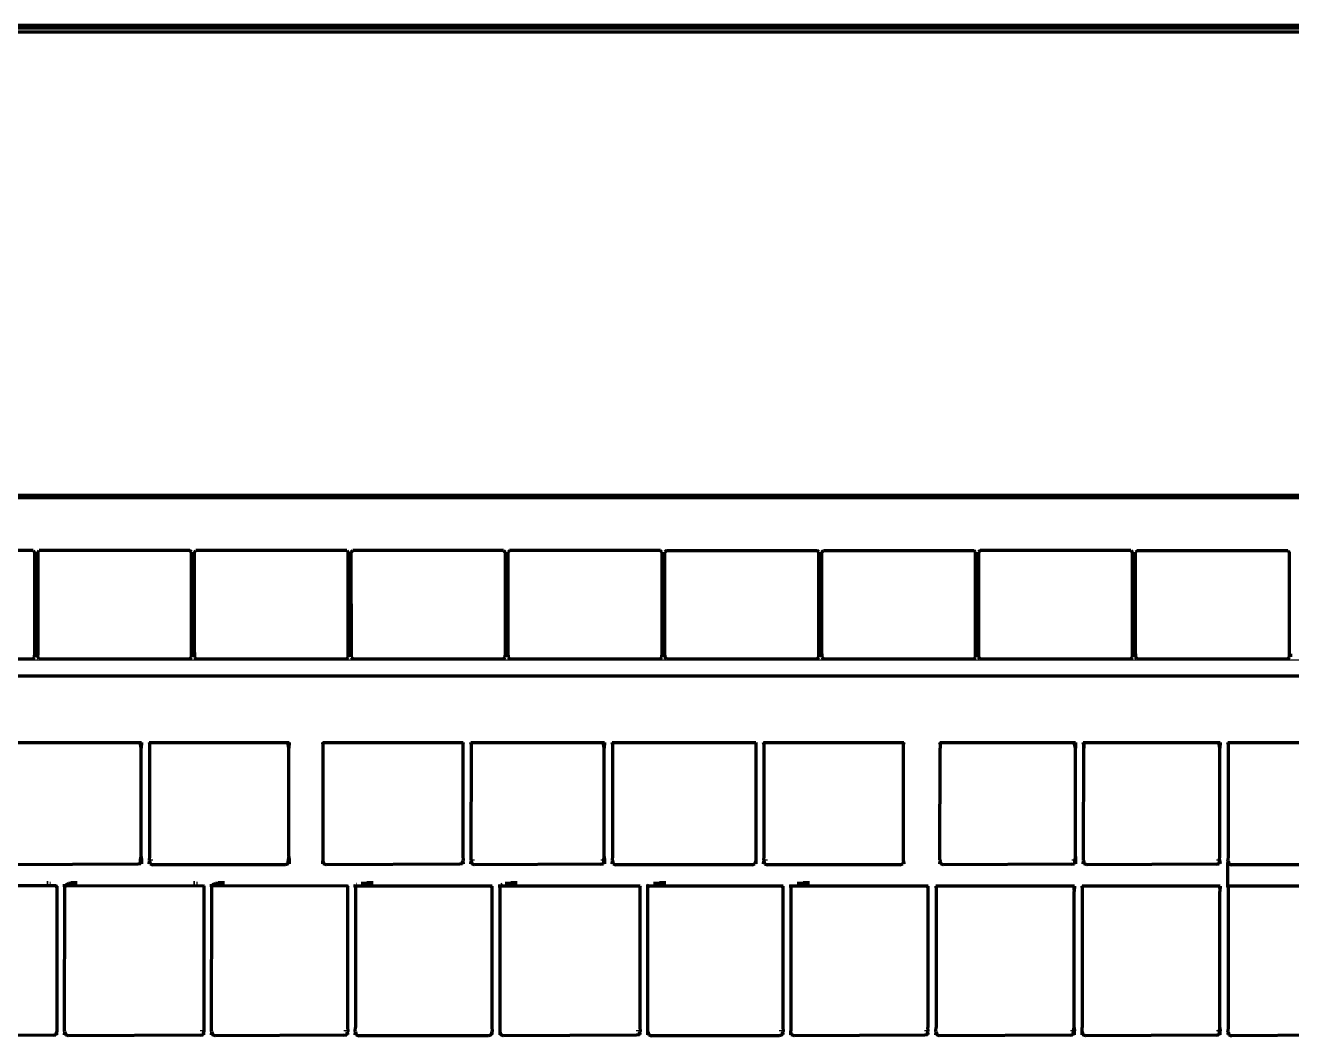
# Model space of a CAD drawing. Header units: millimetres. Extents: x 4307 to 31003, y 2809 to 20009.
# Drawn here: x 11221.8 to 11335.8, y 12698.3 to 12789.3 of the extents above; entities that cross this region are included whole.
import ezdxf

# ---------------------------------------------------------------- set-up
doc = ezdxf.new("R2010")
doc.units = ezdxf.units.MM
doc.layers.add('ProfileEdges', color=7, linetype='Continuous')

msp = doc.modelspace()

# ---------------------------------------------------------------- linework, layer by layer
for p, q in [((11396.47, 12732.13), (11194.7, 12732.13)), ((11194.7, 12730.8), (11396.47, 12730.8)), ((11231.95, 12713.75), (11219.93, 12713.79)), ((11232.21, 12714.13), (11232.29, 12714.13)), ((11232.29, 12713.79), (11232.21, 12713.79)), ((11232.98, 12714.13), (11233.32, 12714.13)), ((11233.06, 12713.79), (11232.98, 12713.79)), ((11245.48, 12713.79), (11233.06, 12713.79)), ((11245.57, 12713.79), (11245.48, 12713.79)), ((11245.49, 12714.13), (11245.57, 12714.13)), ((11248.68, 12713.79), (11248.6, 12713.79)), ((11260.9, 12713.75), (11248.68, 12713.79)), ((11261.16, 12714.13), (11261.24, 12714.13)), ((11261.24, 12713.79), (11261.16, 12713.79)), ((11261.93, 12714.13), (11262.27, 12714.13)), ((11262.01, 12713.79), (11261.93, 12713.79)), ((11273.63, 12713.75), (11262.01, 12713.79)), ((11273.63, 12714.13), (11273.92, 12714.13)), ((11273.97, 12713.79), (11273.89, 12713.79)), ((11273.92, 12714.13), (11273.97, 12714.13)), ((11274.66, 12714.13), (11274.75, 12714.13)), ((11274.75, 12713.79), (11274.66, 12713.79)), ((11287.51, 12713.79), (11274.75, 12713.79)), ((11287.6, 12713.79), (11287.51, 12713.79)), ((11288.28, 12714.13), (11288.63, 12714.13)), ((11288.37, 12713.79), (11288.28, 12713.79)), ((11300.83, 12713.79), (11288.37, 12713.79)), ((11300.91, 12713.79), (11300.83, 12713.79)), ((11304.16, 12714.13), (11304.24, 12714.13)), ((11304.24, 12713.79), (11304.16, 12713.79)), ((11316.04, 12713.75), (11304.24, 12713.79)), ((11316.04, 12714.13), (11316.33, 12714.13)), ((11316.38, 12713.79), (11316.29, 12713.79)), ((11316.33, 12714.13), (11316.38, 12714.13)), ((11317.06, 12714.13), (11317.15, 12714.13)), ((11317.15, 12713.79), (11317.06, 12713.79)), ((11329.05, 12713.75), (11317.15, 12713.79)), ((11329.05, 12714.13), (11329.34, 12714.13)), ((11329.39, 12713.79), (11329.3, 12713.79)), ((11329.34, 12714.13), (11329.39, 12714.13)), ((11330.07, 12714.13), (11330.16, 12714.13)), ((11330.07, 12713.79), (11330.16, 12713.79)), ((11330.16, 12713.79), (11342.06, 12713.79)), ((11224.33, 12698.39), (11224.58, 12698.39)), ((11224.67, 12698.73), (11224.58, 12698.73)), ((11224.58, 12698.39), (11224.67, 12698.39)), ((11225.35, 12698.39), (11225.44, 12698.39)), ((11237.91, 12698.73), (11237.57, 12698.73)), ((11237.57, 12698.39), (11237.83, 12698.39)), ((11237.83, 12698.39), (11237.91, 12698.39)), ((11238.6, 12698.39), (11238.68, 12698.39)), ((11238.68, 12698.39), (11238.94, 12698.39)), ((11250.85, 12698.73), (11250.5, 12698.73)), ((11250.5, 12698.39), (11250.76, 12698.39)), ((11250.76, 12698.39), (11250.85, 12698.39)), ((11251.62, 12698.73), (11251.53, 12698.73)), ((11251.53, 12698.39), (11251.62, 12698.39)), ((11251.62, 12698.39), (11251.87, 12698.39)), ((11263.51, 12698.39), (11263.77, 12698.39)), ((11263.85, 12698.73), (11263.77, 12698.73)), ((11263.77, 12698.39), (11263.85, 12698.39)), ((11264.54, 12698.39), (11264.63, 12698.39)), ((11264.63, 12698.39), (11264.88, 12698.39)), ((11277.18, 12698.73), (11276.83, 12698.73)), ((11276.83, 12698.39), (11277.09, 12698.39)), ((11277.09, 12698.39), (11277.18, 12698.39)), ((11277.95, 12698.73), (11277.86, 12698.73)), ((11277.86, 12698.39), (11277.95, 12698.39)), ((11277.95, 12698.39), (11278.2, 12698.39)), ((11290.04, 12698.73), (11289.7, 12698.73)), ((11289.7, 12698.39), (11289.95, 12698.39)), ((11289.95, 12698.39), (11290.04, 12698.39)), ((11290.81, 12698.73), (11290.73, 12698.73)), ((11290.73, 12698.39), (11290.81, 12698.39)), ((11290.81, 12698.39), (11291.07, 12698.39)), ((11303.11, 12698.73), (11302.77, 12698.73)), ((11302.77, 12698.39), (11303.03, 12698.39)), ((11303.03, 12698.39), (11303.11, 12698.39)), ((11303.89, 12698.73), (11303.8, 12698.73)), ((11303.8, 12698.39), (11303.88, 12698.39)), ((11303.88, 12698.39), (11304.14, 12698.39)), ((11316.2, 12698.73), (11315.93, 12698.73)), ((11315.93, 12698.39), (11316.08, 12698.39)), ((11316.14, 12698.41), (11316.27, 12698.39)), ((11316.27, 12698.73), (11316.2, 12698.73)), ((11316.96, 12698.39), (11317.04, 12698.39)), ((11317.04, 12698.39), (11317.3, 12698.39)), ((11329.32, 12698.73), (11329.05, 12698.73)), ((11329.05, 12698.39), (11329.2, 12698.39)), ((11329.26, 12698.41), (11329.39, 12698.39)), ((11329.39, 12698.73), (11329.32, 12698.73)), ((11330.16, 12698.73), (11330.07, 12698.73)), ((11330.07, 12698.39), (11330.16, 12698.39)), ((11330.16, 12698.39), (11330.42, 12698.39))]:
    msp.add_line(p, q)
at = {"layer": 'ProfileEdges', "lineweight": 211}
for p, q in [((11616.73, 12789.29), (11149.97, 12789.27)), ((11168.41, 12789.05), (11616.71, 12789.05)), ((11635.09, 12788.66), (11150.04, 12788.66)), ((11162.47, 12746.77), (11461.69, 12746.77)), ((11461.52, 12746.95), (11162.64, 12746.95)), ((11222.52, 12741.98), (11208.95, 12741.98)), ((11222.52, 12741.98), (11222.66, 12741.84)), ((11222.66, 12741.84), (11222.66, 12732.57)), ((11222.94, 12741.84), (11223.07, 12741.98)), ((11222.94, 12741.84), (11222.94, 12732.57)), ((11236.64, 12741.98), (11223.07, 12741.98)), ((11236.78, 12741.84), (11236.64, 12741.98)), ((11236.78, 12732.57), (11236.78, 12741.84)), ((11237.06, 12741.84), (11237.19, 12741.98)), ((11237.06, 12732.82), (11237.06, 12741.84)), ((11250.76, 12741.98), (11237.19, 12741.98)), ((11250.76, 12741.98), (11250.9, 12741.84)), ((11250.9, 12732.57), (11250.9, 12741.84)), ((11251.17, 12741.84), (11251.31, 12741.98)), ((11251.18, 12732.57), (11251.17, 12741.84)), ((11264.88, 12741.98), (11251.31, 12741.98)), ((11264.88, 12741.98), (11265.02, 12741.84)), ((11265.02, 12741.84), (11265.02, 12732.57)), ((11265.43, 12741.98), (11265.29, 12741.84)), ((11265.29, 12732.57), (11265.29, 12741.84)), ((11279, 12741.98), (11265.43, 12741.98)), ((11279.14, 12741.84), (11279, 12741.98)), ((11279.14, 12741.84), (11279.14, 12732.57)), ((11279.55, 12741.98), (11279.41, 12741.84)), ((11279.41, 12732.57), (11279.41, 12741.84)), ((11279.55, 12741.98), (11293.12, 12741.98)), ((11293.26, 12741.84), (11293.12, 12741.98)), ((11293.26, 12732.57), (11293.26, 12741.84)), ((11293.53, 12741.84), (11293.67, 12741.98)), ((11293.53, 12732.57), (11293.53, 12741.84)), ((11293.67, 12741.98), (11307.24, 12741.98)), ((11307.38, 12741.84), (11307.24, 12741.98)), ((11307.38, 12732.57), (11307.38, 12741.84)), ((11307.79, 12741.98), (11307.65, 12741.84)), ((11307.65, 12741.84), (11307.65, 12732.57)), ((11321.36, 12741.98), (11307.79, 12741.98)), ((11321.36, 12741.98), (11321.5, 12741.84)), ((11321.5, 12732.57), (11321.5, 12741.84)), ((11321.91, 12741.96), (11321.77, 12741.84)), ((11321.77, 12732.57), (11321.77, 12741.84)), ((11335.48, 12741.96), (11321.91, 12741.96)), ((11335.48, 12741.96), (11335.62, 12741.84)), ((11335.62, 12732.57), (11335.62, 12741.84)), ((11208.95, 12732.23), (11222.52, 12732.23)), ((11222.52, 12732.23), (11222.66, 12732.38)), ((11222.66, 12732.57), (11222.94, 12732.57)), ((11222.66, 12732.38), (11222.66, 12732.57)), ((11222.94, 12732.57), (11223.07, 12732.57)), ((11222.94, 12732.38), (11222.94, 12732.57)), ((11223.07, 12732.23), (11222.94, 12732.38)), ((11223.07, 12732.23), (11236.64, 12732.23)), ((11236.64, 12732.23), (11236.78, 12732.38)), ((11236.78, 12732.57), (11237.06, 12732.57)), ((11236.78, 12732.38), (11236.78, 12732.57)), ((11237.06, 12732.82), (11237.06, 12732.57)), ((11237.06, 12732.57), (11237.06, 12732.38)), ((11237.06, 12732.38), (11237.19, 12732.23)), ((11237.19, 12732.23), (11250.76, 12732.23)), ((11250.76, 12732.57), (11250.9, 12732.57)), ((11250.76, 12732.23), (11250.9, 12732.38)), ((11250.9, 12732.57), (11251.18, 12732.57)), ((11250.9, 12732.38), (11250.9, 12732.57)), ((11251.17, 12732.38), (11251.18, 12732.57)), ((11251.17, 12732.38), (11251.31, 12732.23)), ((11251.31, 12732.23), (11264.88, 12732.23)), ((11264.88, 12732.23), (11265.02, 12732.38)), ((11265.02, 12732.57), (11265.29, 12732.57)), ((11265.02, 12732.38), (11265.02, 12732.57)), ((11265.29, 12732.57), (11265.43, 12732.57)), ((11265.29, 12732.57), (11265.29, 12732.38)), ((11265.29, 12732.38), (11265.43, 12732.23)), ((11265.43, 12732.23), (11279, 12732.23)), ((11279, 12732.57), (11279.14, 12732.57)), ((11279, 12732.23), (11279.14, 12732.38)), ((11279.14, 12732.57), (11279.41, 12732.57)), ((11279.14, 12732.38), (11279.14, 12732.57)), ((11279.41, 12732.57), (11279.41, 12732.38)), ((11279.55, 12732.23), (11279.41, 12732.38)), ((11279.55, 12732.23), (11293.12, 12732.23)), ((11293.12, 12732.57), (11293.26, 12732.57)), ((11293.12, 12732.23), (11293.26, 12732.38)), ((11293.26, 12732.38), (11293.26, 12732.57)), ((11293.26, 12732.57), (11293.53, 12732.57)), ((11293.53, 12732.38), (11293.53, 12732.57)), ((11293.53, 12732.57), (11293.67, 12732.57)), ((11293.53, 12732.38), (11293.67, 12732.23)), ((11293.67, 12732.23), (11307.24, 12732.23)), ((11307.24, 12732.57), (11307.38, 12732.57)), ((11307.24, 12732.23), (11307.38, 12732.38)), ((11307.38, 12732.38), (11307.38, 12732.57)), ((11307.38, 12732.57), (11307.65, 12732.57)), ((11307.65, 12732.38), (11307.65, 12732.57)), ((11307.65, 12732.57), (11307.79, 12732.57)), ((11307.79, 12732.23), (11307.65, 12732.38)), ((11307.79, 12732.23), (11321.36, 12732.23)), ((11321.36, 12732.57), (11321.5, 12732.57)), ((11321.36, 12732.23), (11321.5, 12732.38)), ((11321.5, 12732.38), (11321.5, 12732.57)), ((11321.5, 12732.57), (11321.77, 12732.57)), ((11321.77, 12732.57), (11321.77, 12732.38)), ((11321.77, 12732.57), (11321.91, 12732.57)), ((11321.91, 12732.23), (11321.77, 12732.38)), ((11321.91, 12732.23), (11335.48, 12732.23)), ((11335.48, 12732.57), (11335.62, 12732.57)), ((11335.48, 12732.23), (11335.62, 12732.38)), ((11335.62, 12732.38), (11335.62, 12732.57)), ((11335.62, 12732.57), (11335.89, 12732.57)), ((11396.47, 12730.67), (11194.7, 12730.67)), ((11219.92, 12724.69), (11232.19, 12724.69)), ((11232.19, 12724.69), (11232.21, 12724.59)), ((11232.19, 12724.69), (11232.29, 12724.69)), ((11232.27, 12724.2), (11232.21, 12724.59)), ((11232.29, 12724.69), (11232.27, 12724.2)), ((11232.27, 12714.43), (11232.27, 12724.2)), ((11232.98, 12724.69), (11233.05, 12724.69)), ((11232.98, 12724.69), (11233, 12724.58)), ((11233.05, 12724.69), (11233, 12724.58)), ((11233, 12724.58), (11233, 12714.43)), ((11233.05, 12724.69), (11245.46, 12724.69)), ((11245.46, 12724.69), (11245.48, 12724.59)), ((11245.46, 12724.69), (11245.57, 12724.69)), ((11245.54, 12724.2), (11245.48, 12724.59)), ((11245.57, 12724.69), (11245.54, 12724.2)), ((11245.54, 12714.43), (11245.54, 12724.2)), ((11248.62, 12724.58), (11248.6, 12724.69)), ((11248.6, 12724.69), (11248.67, 12724.69)), ((11248.67, 12724.69), (11248.62, 12724.58)), ((11248.62, 12724.58), (11248.62, 12714.05)), ((11248.67, 12724.69), (11261.19, 12724.69)), ((11261.19, 12724.69), (11261.22, 12724.58)), ((11261.19, 12724.69), (11261.24, 12724.69)), ((11261.24, 12724.69), (11261.22, 12724.58)), ((11261.22, 12724.58), (11261.22, 12714.43)), ((11261.93, 12724.69), (11261.98, 12724.69)), ((11261.95, 12724.58), (11261.93, 12724.69)), ((11261.95, 12724.58), (11261.93, 12714.13)), ((11261.95, 12724.58), (11261.98, 12724.69)), ((11261.98, 12724.69), (11273.87, 12724.69)), ((11273.87, 12724.69), (11273.89, 12724.59)), ((11273.87, 12724.69), (11273.97, 12724.69)), ((11273.95, 12724.2), (11273.89, 12724.59)), ((11273.97, 12724.69), (11273.95, 12724.2)), ((11273.95, 12714.43), (11273.95, 12724.2)), ((11274.66, 12724.69), (11274.73, 12724.69)), ((11274.68, 12724.58), (11274.66, 12724.69)), ((11274.73, 12724.69), (11274.68, 12724.58)), ((11274.68, 12724.58), (11274.68, 12714.43)), ((11274.73, 12724.69), (11287.55, 12724.69)), ((11287.55, 12724.69), (11287.58, 12724.58)), ((11287.55, 12724.69), (11287.6, 12724.69)), ((11287.6, 12724.69), (11287.58, 12724.58)), ((11287.58, 12724.58), (11287.58, 12714.43)), ((11288.28, 12724.69), (11288.36, 12724.69)), ((11288.31, 12724.58), (11288.28, 12724.69)), ((11288.36, 12724.69), (11288.31, 12724.58)), ((11288.31, 12724.58), (11288.31, 12714.43)), ((11288.36, 12724.69), (11300.86, 12724.69)), ((11300.86, 12724.69), (11300.89, 12724.58)), ((11300.86, 12724.69), (11300.91, 12724.69)), ((11300.91, 12724.69), (11300.89, 12724.58)), ((11300.89, 12714.05), (11300.89, 12724.58)), ((11304.16, 12724.69), (11304.21, 12724.69)), ((11304.18, 12724.58), (11304.16, 12724.69)), ((11304.16, 12714.13), (11304.18, 12724.2)), ((11304.21, 12724.69), (11304.18, 12724.58)), ((11304.18, 12724.58), (11304.18, 12724.2)), ((11304.21, 12724.69), (11316.27, 12724.69)), ((11316.27, 12724.69), (11316.29, 12724.59)), ((11316.27, 12724.69), (11316.38, 12724.69)), ((11316.36, 12724.2), (11316.29, 12724.59)), ((11316.38, 12724.69), (11316.36, 12724.2)), ((11316.36, 12714.43), (11316.36, 12724.2)), ((11317.08, 12724.58), (11317.06, 12724.69)), ((11317.06, 12724.69), (11317.11, 12724.69)), ((11317.08, 12724.58), (11317.06, 12714.13)), ((11317.11, 12724.69), (11317.08, 12724.58)), ((11317.11, 12724.69), (11317.15, 12724.7)), ((11317.15, 12724.7), (11329.29, 12724.69)), ((11317.15, 12724.18), (11317.15, 12724.7)), ((11329.29, 12724.69), (11329.3, 12724.59)), ((11329.29, 12724.69), (11329.39, 12724.69)), ((11329.37, 12724.2), (11329.3, 12724.59)), ((11329.39, 12724.69), (11329.37, 12724.2)), ((11329.37, 12714.43), (11329.37, 12724.2)), ((11330.07, 12724.69), (11330.12, 12724.69)), ((11330.1, 12724.58), (11330.07, 12724.69)), ((11330.12, 12724.69), (11330.1, 12724.58)), ((11330.1, 12724.58), (11330.1, 12714.43)), ((11330.12, 12724.69), (11342.04, 12724.69)), ((11231.95, 12713.75), (11220.19, 12713.7)), ((11232.21, 12713.79), (11231.95, 12713.75)), ((11232.21, 12714.13), (11232.27, 12714.43)), ((11232.21, 12713.79), (11232.21, 12714.13)), ((11232.27, 12714.43), (11232.29, 12714.13)), ((11232.29, 12714.13), (11232.29, 12713.79)), ((11233, 12714.43), (11232.98, 12714.13)), ((11232.98, 12714.13), (11233, 12714.05)), ((11232.98, 12713.79), (11233, 12714.05)), ((11233, 12714.05), (11233.06, 12713.79)), ((11233.06, 12713.79), (11233.32, 12713.7)), ((11245.22, 12713.7), (11233.32, 12713.7)), ((11245.48, 12713.79), (11245.22, 12713.7)), ((11245.49, 12714.13), (11245.48, 12714.04)), ((11245.48, 12713.79), (11245.48, 12714.04)), ((11245.54, 12714.43), (11245.49, 12714.13)), ((11245.54, 12714.43), (11245.57, 12714.13)), ((11245.57, 12714.13), (11245.57, 12713.79)), ((11248.6, 12713.79), (11248.62, 12714.05)), ((11248.62, 12714.05), (11248.68, 12713.79)), ((11248.94, 12713.7), (11248.68, 12713.79)), ((11260.9, 12713.75), (11248.94, 12713.7)), ((11261.16, 12713.79), (11260.9, 12713.75)), ((11261.16, 12713.79), (11261.22, 12714.05)), ((11261.22, 12714.43), (11261.24, 12714.13)), ((11261.24, 12714.13), (11261.22, 12714.05)), ((11261.22, 12714.05), (11261.24, 12713.79)), ((11261.93, 12714.13), (11261.95, 12714.05)), ((11261.93, 12713.79), (11261.95, 12714.05)), ((11261.95, 12714.05), (11262.01, 12713.79)), ((11262.27, 12713.7), (11262.01, 12713.79)), ((11273.63, 12713.75), (11262.27, 12713.7)), ((11273.63, 12713.75), (11273.89, 12713.79)), ((11273.89, 12713.79), (11273.92, 12714.13)), ((11273.92, 12714.13), (11273.95, 12714.43)), ((11273.95, 12714.43), (11273.97, 12714.13)), ((11273.97, 12714.13), (11273.97, 12713.79)), ((11274.68, 12714.43), (11274.66, 12714.13)), ((11274.66, 12714.13), (11274.68, 12714.05)), ((11274.66, 12713.79), (11274.68, 12714.05)), ((11274.68, 12714.05), (11274.75, 12713.79)), ((11274.75, 12713.79), (11275, 12713.7)), ((11287.26, 12713.7), (11275, 12713.7)), ((11287.26, 12713.7), (11287.51, 12713.79)), ((11287.58, 12714.05), (11287.51, 12713.79)), ((11287.58, 12714.43), (11287.6, 12714.13)), ((11287.6, 12714.13), (11287.58, 12714.05)), ((11287.58, 12714.05), (11287.6, 12713.79)), ((11288.31, 12714.43), (11288.28, 12714.13)), ((11288.28, 12714.13), (11288.31, 12714.05)), ((11288.28, 12713.79), (11288.31, 12714.05)), ((11288.31, 12714.05), (11288.37, 12713.79)), ((11288.37, 12713.79), (11288.63, 12713.7)), ((11300.57, 12713.7), (11288.63, 12713.7)), ((11300.57, 12713.7), (11300.83, 12713.79)), ((11300.89, 12714.05), (11300.83, 12713.79)), ((11300.89, 12714.05), (11300.91, 12713.79)), ((11304.16, 12714.13), (11304.18, 12714.05)), ((11304.16, 12713.79), (11304.18, 12714.05)), ((11304.24, 12713.79), (11304.18, 12714.05)), ((11304.5, 12713.7), (11304.24, 12713.79)), ((11316.04, 12713.75), (11304.5, 12713.7)), ((11316.04, 12713.75), (11316.29, 12713.79)), ((11316.29, 12713.79), (11316.33, 12714.13)), ((11316.33, 12714.13), (11316.36, 12714.43)), ((11316.36, 12714.43), (11316.38, 12714.13)), ((11316.38, 12714.13), (11316.38, 12713.79)), ((11317.06, 12714.13), (11317.08, 12714.05)), ((11317.06, 12713.79), (11317.08, 12714.05)), ((11317.08, 12714.05), (11317.15, 12713.79)), ((11317.41, 12713.7), (11317.15, 12713.79)), ((11329.05, 12713.75), (11317.41, 12713.7)), ((11329.05, 12713.75), (11329.3, 12713.79)), ((11329.3, 12713.79), (11329.34, 12714.13)), ((11329.34, 12714.13), (11329.37, 12714.43)), ((11329.34, 12714.13), (11329.39, 12713.79)), ((11330.1, 12714.43), (11330.07, 12714.13)), ((11330.1, 12714.05), (11330.07, 12714.13)), ((11330.07, 12713.79), (11330.1, 12714.05)), ((11330.07, 12711.77), (11330.07, 12713.79)), ((11330.1, 12714.05), (11330.16, 12713.79)), ((11330.16, 12713.79), (11330.42, 12713.7)), ((11341.81, 12713.7), (11330.42, 12713.7)), ((11224.61, 12711.8), (11212.33, 12711.77)), ((11223.75, 12712.11), (11223.87, 12712.11)), ((11224.1, 12712.01), (11224.02, 12712.01)), ((11224.65, 12711.66), (11224.61, 12711.8)), ((11224.67, 12711.77), (11224.61, 12711.8)), ((11224.67, 12711.77), (11224.65, 12711.66)), ((11224.65, 12711.66), (11224.65, 12699.03)), ((11225.35, 12711.77), (11225.35, 12711.95)), ((11225.43, 12711.77), (11225.35, 12711.77)), ((11225.37, 12711.66), (11225.35, 12711.77)), ((11225.35, 12698.73), (11225.37, 12711.66)), ((11225.43, 12711.77), (11225.37, 12711.66)), ((11237.86, 12711.8), (11225.43, 12711.77)), ((11225.48, 12711.9), (11225.44, 12711.8)), ((11225.7, 12712.01), (11225.48, 12711.9)), ((11226.17, 12712.01), (11225.7, 12712.01)), ((11225.93, 12712.11), (11226.5, 12712.11)), ((11236.98, 12712.11), (11237.09, 12712.11)), ((11237.33, 12712.01), (11237.25, 12712.01)), ((11237.86, 12711.8), (11237.89, 12711.66)), ((11237.91, 12711.77), (11237.86, 12711.8)), ((11237.91, 12711.77), (11237.89, 12711.66)), ((11237.89, 12711.66), (11237.89, 12699.03)), ((11238.6, 12711.77), (11238.6, 12711.95)), ((11238.65, 12711.77), (11238.6, 12711.77)), ((11238.62, 12711.66), (11238.6, 12711.77)), ((11238.6, 12698.73), (11238.62, 12711.66)), ((11238.62, 12711.66), (11238.65, 12711.77)), ((11238.65, 12711.77), (11238.68, 12711.92)), ((11250.79, 12711.79), (11238.65, 12711.77)), ((11238.68, 12711.92), (11238.94, 12712.01)), ((11239.41, 12712.01), (11238.94, 12712.01)), ((11239.18, 12712.11), (11239.75, 12712.11)), ((11250.79, 12711.79), (11250.82, 12711.66)), ((11250.85, 12711.77), (11250.79, 12711.79)), ((11250.85, 12711.77), (11250.82, 12711.66)), ((11250.82, 12711.66), (11250.82, 12699.03)), ((11251.53, 12711.77), (11251.53, 12711.91)), ((11251.58, 12711.77), (11251.53, 12711.77)), ((11251.55, 12711.66), (11251.53, 12711.77)), ((11251.55, 12711.66), (11251.58, 12711.77)), ((11251.55, 12711.66), (11251.55, 12699.03)), ((11251.58, 12711.77), (11251.62, 12711.92)), ((11263.8, 12711.77), (11251.58, 12711.77)), ((11251.64, 12711.93), (11251.62, 12711.92)), ((11252.67, 12712.01), (11252.06, 12712.01)), ((11252.57, 12712.11), (11253.14, 12712.11)), ((11263.83, 12711.66), (11263.8, 12711.77)), ((11263.85, 12711.77), (11263.8, 12711.77)), ((11263.85, 12711.77), (11263.83, 12711.66)), ((11263.83, 12711.66), (11263.83, 12699.03)), ((11264.54, 12711.77), (11264.54, 12711.91)), ((11264.61, 12711.77), (11264.54, 12711.77)), ((11264.56, 12711.66), (11264.54, 12711.77)), ((11264.56, 12711.66), (11264.54, 12698.73)), ((11264.61, 12711.77), (11264.56, 12711.66)), ((11264.67, 12711.9), (11264.61, 12711.77)), ((11277.13, 12711.77), (11264.61, 12711.77)), ((11264.78, 12711.96), (11264.67, 12711.9)), ((11265.65, 12712.01), (11265.04, 12712.01)), ((11265.53, 12712.11), (11266.1, 12712.11)), ((11277.13, 12711.77), (11277.16, 12711.66)), ((11277.18, 12711.77), (11277.13, 12711.77)), ((11277.18, 12711.77), (11277.16, 12711.66)), ((11277.16, 12711.66), (11277.16, 12699.03)), ((11277.86, 12711.77), (11277.86, 12711.91)), ((11277.91, 12711.77), (11277.86, 12711.77)), ((11277.88, 12711.66), (11277.86, 12711.77)), ((11277.86, 12698.73), (11277.88, 12711.66)), ((11277.91, 12711.77), (11277.88, 12711.66)), ((11277.95, 12711.92), (11277.91, 12711.77)), ((11289.99, 12711.77), (11277.91, 12711.77)), ((11277.97, 12711.93), (11277.95, 12711.92)), ((11278.99, 12712.01), (11278.39, 12712.01)), ((11278.91, 12712.11), (11279.48, 12712.11)), ((11290.02, 12711.66), (11289.99, 12711.77)), ((11290.04, 12711.77), (11289.99, 12711.77)), ((11290.04, 12711.77), (11290.02, 12711.66)), ((11290.02, 12711.66), (11290.02, 12699.03)), ((11290.73, 12711.77), (11290.73, 12711.9)), ((11290.78, 12711.77), (11290.73, 12711.77)), ((11290.75, 12711.66), (11290.73, 12711.77)), ((11290.75, 12711.66), (11290.73, 12698.73)), ((11290.75, 12711.66), (11290.78, 12711.77)), ((11290.78, 12711.77), (11290.81, 12711.92)), ((11303.06, 12711.77), (11290.78, 12711.77)), ((11291.92, 12712.01), (11291.31, 12712.01)), ((11291.84, 12712.11), (11292.41, 12712.11)), ((11303.09, 12711.66), (11303.06, 12711.77)), ((11303.11, 12711.77), (11303.06, 12711.77)), ((11303.11, 12711.77), (11303.09, 12711.66)), ((11303.09, 12711.66), (11303.09, 12699.03)), ((11303.87, 12711.77), (11303.8, 12711.77)), ((11303.82, 12711.66), (11303.8, 12711.77)), ((11303.87, 12711.77), (11303.82, 12711.66)), ((11303.82, 12711.66), (11303.82, 12699.03)), ((11316.2, 12711.78), (11303.87, 12711.77)), ((11316.2, 12711.78), (11316.25, 12711.28)), ((11316.27, 12711.77), (11316.2, 12711.78)), ((11316.27, 12711.77), (11316.25, 12711.28)), ((11317.03, 12711.77), (11316.96, 12711.77)), ((11316.98, 12711.66), (11316.96, 12711.77)), ((11317.03, 12711.77), (11316.98, 12711.66)), ((11316.98, 12711.66), (11316.98, 12699.03)), ((11329.32, 12711.78), (11317.03, 12711.77)), ((11329.32, 12711.78), (11329.37, 12711.28)), ((11329.39, 12711.77), (11329.32, 12711.78)), ((11329.39, 12711.77), (11329.37, 12711.28)), ((11330.15, 12711.77), (11330.07, 12711.77)), ((11330.1, 12711.66), (11330.07, 12711.77)), ((11330.15, 12711.77), (11330.1, 12711.66)), ((11330.1, 12711.66), (11330.1, 12699.03)), ((11342.08, 12711.78), (11330.15, 12711.77)), ((11316.25, 12699.03), (11316.25, 12711.28)), ((11329.37, 12699.03), (11329.37, 12711.28)), ((11224.65, 12699.03), (11224.67, 12698.73)), ((11237.89, 12699.03), (11237.91, 12698.73)), ((11250.82, 12699.03), (11250.85, 12698.73)), ((11251.53, 12698.73), (11251.55, 12699.03)), ((11263.83, 12699.03), (11263.85, 12698.73)), ((11277.16, 12699.03), (11277.18, 12698.73)), ((11290.02, 12699.03), (11290.04, 12698.73)), ((11303.11, 12698.73), (11303.09, 12699.03)), ((11303.8, 12698.73), (11303.82, 12699.03)), ((11316.2, 12698.73), (11316.25, 12699.03)), ((11316.25, 12699.03), (11316.27, 12698.73)), ((11316.96, 12698.73), (11316.98, 12699.03)), ((11329.32, 12698.73), (11329.37, 12699.03)), ((11329.37, 12699.03), (11329.39, 12698.73)), ((11330.1, 12699.03), (11330.07, 12698.73)), ((11224.33, 12698.36), (11212.62, 12698.3)), ((11224.33, 12698.36), (11224.58, 12698.39)), ((11224.58, 12698.39), (11224.65, 12698.65)), ((11224.67, 12698.73), (11224.65, 12698.65)), ((11224.67, 12698.39), (11224.65, 12698.65)), ((11225.37, 12698.65), (11225.35, 12698.73)), ((11225.35, 12698.39), (11225.37, 12698.65)), ((11225.37, 12698.65), (11225.44, 12698.39)), ((11225.44, 12698.39), (11225.54, 12698.39)), ((11225.7, 12698.3), (11225.54, 12698.39)), ((11237.57, 12698.36), (11225.7, 12698.3)), ((11237.57, 12698.36), (11237.83, 12698.39)), ((11237.83, 12698.39), (11237.89, 12698.65)), ((11237.91, 12698.73), (11237.89, 12698.65)), ((11237.91, 12698.39), (11237.89, 12698.65)), ((11238.62, 12698.65), (11238.6, 12698.73)), ((11238.6, 12698.39), (11238.62, 12698.65)), ((11238.62, 12698.65), (11238.68, 12698.39)), ((11238.94, 12698.3), (11238.68, 12698.39)), ((11250.5, 12698.36), (11238.94, 12698.3)), ((11250.5, 12698.36), (11250.76, 12698.39)), ((11250.76, 12698.39), (11250.82, 12698.65)), ((11250.85, 12698.73), (11250.82, 12698.65)), ((11250.85, 12698.39), (11250.82, 12698.65)), ((11251.55, 12698.65), (11251.53, 12698.73)), ((11251.53, 12698.39), (11251.55, 12698.65)), ((11251.55, 12698.65), (11251.62, 12698.39)), ((11251.62, 12698.39), (11251.87, 12698.3)), ((11263.51, 12698.3), (11251.87, 12698.3)), ((11263.77, 12698.39), (11263.51, 12698.3)), ((11263.83, 12698.65), (11263.77, 12698.39)), ((11263.85, 12698.73), (11263.83, 12698.65)), ((11263.85, 12698.39), (11263.83, 12698.65)), ((11264.54, 12698.73), (11264.56, 12698.65)), ((11264.56, 12698.65), (11264.54, 12698.39)), ((11264.56, 12698.65), (11264.63, 12698.39)), ((11264.88, 12698.3), (11264.63, 12698.39)), ((11276.83, 12698.36), (11264.88, 12698.3)), ((11277.09, 12698.39), (11276.83, 12698.36)), ((11277.09, 12698.39), (11277.16, 12698.65)), ((11277.18, 12698.73), (11277.16, 12698.65)), ((11277.18, 12698.39), (11277.16, 12698.65)), ((11277.88, 12698.65), (11277.86, 12698.73)), ((11277.86, 12698.39), (11277.88, 12698.65)), ((11277.88, 12698.65), (11277.95, 12698.39)), ((11277.95, 12698.39), (11278.2, 12698.3)), ((11289.7, 12698.3), (11278.2, 12698.3)), ((11289.95, 12698.39), (11289.7, 12698.3)), ((11289.95, 12698.39), (11290.02, 12698.65)), ((11290.04, 12698.73), (11290.02, 12698.65)), ((11290.04, 12698.39), (11290.02, 12698.65)), ((11290.75, 12698.65), (11290.73, 12698.73)), ((11290.73, 12698.39), (11290.75, 12698.65)), ((11290.81, 12698.39), (11290.75, 12698.65)), ((11291.07, 12698.3), (11290.81, 12698.39)), ((11302.77, 12698.36), (11291.07, 12698.3)), ((11303.03, 12698.39), (11302.77, 12698.36)), ((11303.03, 12698.39), (11303.09, 12698.65)), ((11303.09, 12698.65), (11303.11, 12698.73)), ((11303.11, 12698.39), (11303.09, 12698.65)), ((11303.82, 12698.65), (11303.8, 12698.73)), ((11303.8, 12698.39), (11303.82, 12698.65)), ((11303.82, 12698.65), (11303.88, 12698.39)), ((11304.14, 12698.3), (11303.88, 12698.39)), ((11315.93, 12698.36), (11304.14, 12698.3)), ((11315.93, 12698.36), (11316.08, 12698.39)), ((11316.08, 12698.39), (11316.14, 12698.41)), ((11316.14, 12698.41), (11316.19, 12698.64)), ((11316.19, 12698.64), (11316.2, 12698.73)), ((11316.27, 12698.39), (11316.27, 12698.73)), ((11316.98, 12698.65), (11316.96, 12698.73)), ((11316.96, 12698.39), (11316.98, 12698.65)), ((11316.98, 12698.65), (11317.04, 12698.39)), ((11317.3, 12698.3), (11317.04, 12698.39)), ((11329.05, 12698.36), (11317.3, 12698.3)), ((11329.05, 12698.36), (11329.2, 12698.39)), ((11329.2, 12698.39), (11329.26, 12698.41)), ((11329.3, 12698.64), (11329.26, 12698.41)), ((11329.3, 12698.64), (11329.32, 12698.73)), ((11329.39, 12698.39), (11329.39, 12698.73)), ((11330.1, 12698.65), (11330.07, 12698.73)), ((11330.1, 12698.65), (11330.07, 12698.39)), ((11330.1, 12698.65), (11330.16, 12698.39)), ((11330.16, 12698.39), (11330.42, 12698.3)), ((11341.81, 12698.36), (11330.42, 12698.3))]:
    msp.add_line(p, q, dxfattribs=at)

doc.saveas('drawing.dxf')
